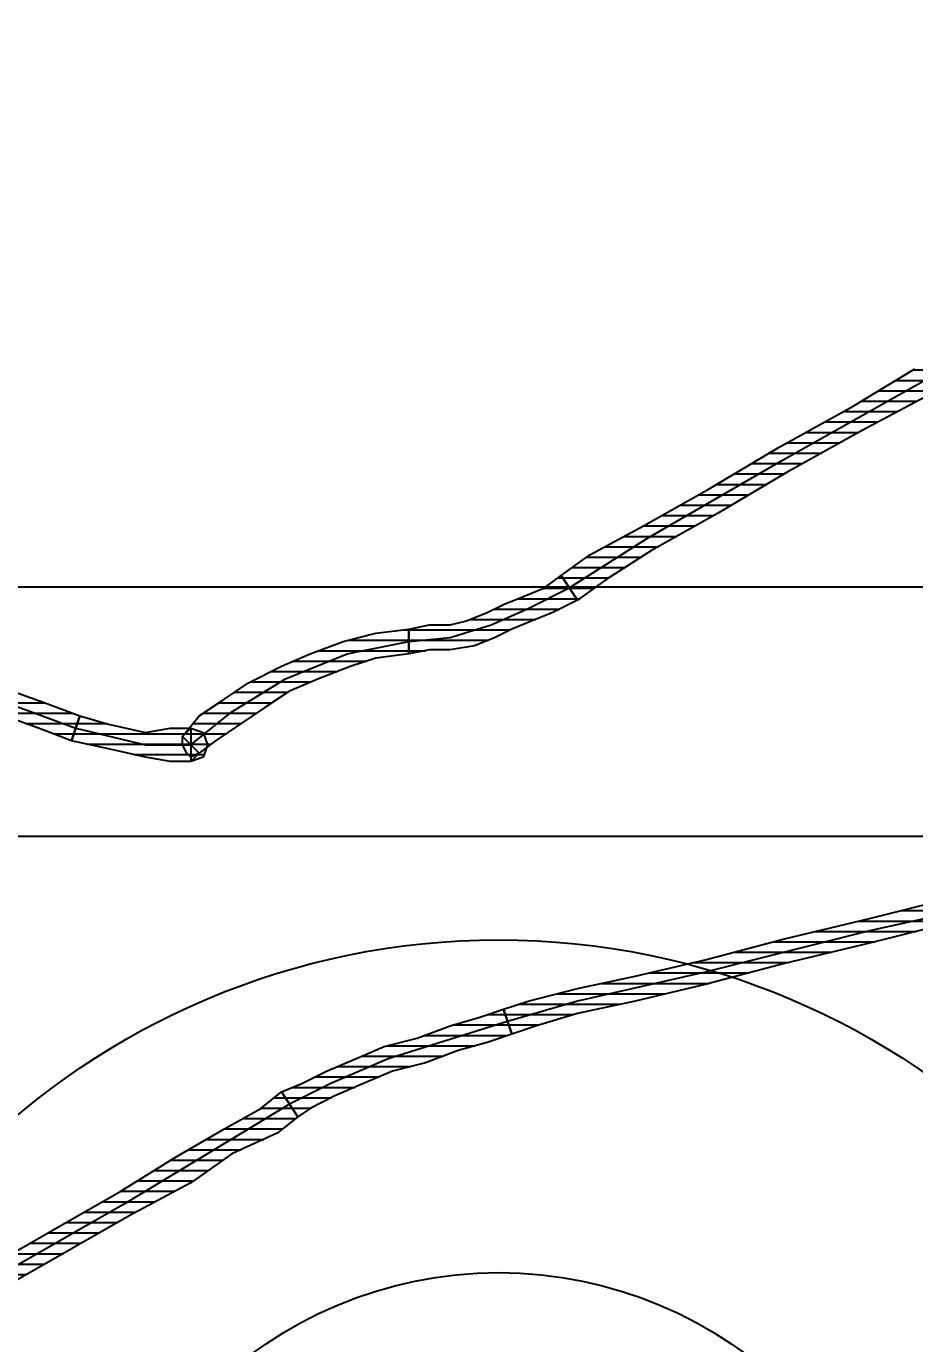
# Model space of a CAD drawing. Header units: millimetres. Extents: x 322668 to 332469, y 13187 to 20117.
# Drawn here: x 327584.56 to 327595.25, y 15774.7 to 15790.54 of the extents above; entities that cross this region are included whole.
import ezdxf

# ---------------------------------------------------------------- set-up
doc = ezdxf.new("R2010")
doc.units = ezdxf.units.MM
doc.header["$LTSCALE"] = 50
doc.header["$MEASUREMENT"] = 0
doc.header["$PDMODE"] = 3
doc.header["$PDSIZE"] = -0.5
doc.layers.get('0').update_dxf_attribs({"linetype": 'CONTINUOUS'})
doc.layers.get('DEFPOINTS').update_dxf_attribs({"linetype": 'CONTINUOUS'})
doc.layers.add('MIM_OLCU-DIS', color=1, linetype='CONTINUOUS')
doc.styles.add('OLCU', font='TSIMPLEX.SHX', dxfattribs={"width": 0.7})
doc.dimstyles.new('200-OLCU-DIŞ', dxfattribs={"dimtxt": 30, "dimasz": 10, "dimexe": 0, "dimexo": 0, "dimgap": 10, "dimtad": 1, "dimdec": 1, "dimdsep": 46, "dimtxsty": 'OLCU', "dimblk1": 'DOT', "dimblk2": 'DOT', "dimsah": 1, "dimcen": 0, "dimclrd": 7, "dimclre": 7, "dimclrt": 4, "dimadec": 0, "dimazin": 0, "dimtfac": 1, "dimtdec": 1, "dimtix": 1, "dimtmove": 2, "dimatfit": 3, "dimldrblk": 'DOT', "dimfxl": 0, "dimtolj": 1, "dimarcsym": 0})
pattern_1 = [(360, (-5108.51305, -673.59423), (1e-16, 0.125), [25])]

# ---------------------------------------------------------------- blocks, each defined once
blk = doc.blocks.new('_DOT')
at = {"color": 0, "linetype": 'ByBlock'}
blk.add_line((-0.5, 0), (-1, 0), dxfattribs=at)
at = {"color": 0, "linetype": 'ByBlock', "const_width": 0.5}
blk.add_lwpolyline([(-0.25, 0, 1), (0.25, 0, 1)], format="xyb", close=True, dxfattribs=at)
blk = doc.blocks.new('*D159')
at = {"layer": 'DEFPOINTS', "color": 0}
for p in [(329577.746, 18407.964, -57.501), (327588.544, 14892.995), (330092.587, 14892.995)]:
    blk.add_point(p, dxfattribs=at)
at = {"layer": 'MIM_OLCU-DIS', "color": 7, "lineweight": -2}
for p, q in [((330052.834, 18407.964), (330092.587, 18407.964)), ((330092.587, 18397.964), (330092.587, 14902.995)), ((330052.587, 14892.995), (330092.587, 14892.995))]:
    blk.add_line(p, q, dxfattribs=at)
at = {"layer": 'MIM_OLCU-DIS', "color": 7, "lineweight": -2, "xscale": 10, "yscale": 10, "zscale": 10}
for p, rotation in [((330092.587, 18407.964), 90), ((330092.587, 14892.995), 270)]:
    blk.add_blockref('_DOT', p, dxfattribs=dict(at, rotation=rotation))
at = {"layer": 'MIM_OLCU-DIS', "color": 4, "insert": (330067.587, 16650.479), "char_height": 30, "attachment_point": 5, "rotation": 90, "style": 'OLCU'}
blk.add_mtext('\\A1;3515', dxfattribs=at)
blk = doc.blocks.new('by')
at = {"ltscale": 30}
h = blk.add_hatch(dxfattribs=at)
h.set_pattern_fill('DC_LINES', color=256, scale=0.1, style=0)
h.set_pattern_definition(pattern_1)
edge = h.paths.add_edge_path(flags=0)
edge.add_line((6374.928, 2249.495), (6375.274, 2249.743))
edge.add_line((6375.274, 2249.743), (6375.918, 2250.091))
edge.add_line((6375.918, 2250.091), (6376.71, 2250.538))
edge.add_line((6376.71, 2250.538), (6377.551, 2251.035))
edge.add_line((6377.551, 2251.035), (6378.441, 2251.531))
edge.add_line((6378.441, 2251.531), (6379.183, 2251.978))
edge.add_line((6379.183, 2251.978), (6379.876, 2252.425))
edge.add_line((6379.876, 2252.425), (6380.371, 2252.723))
edge.add_line((6380.371, 2252.723), (6380.568, 2252.425))
edge.add_line((6380.568, 2252.425), (6380.074, 2252.127))
edge.add_line((6380.074, 2252.127), (6379.381, 2251.68))
edge.add_line((6379.381, 2251.68), (6378.54, 2251.233))
edge.add_line((6378.54, 2251.233), (6377.649, 2250.736))
edge.add_line((6377.649, 2250.736), (6376.808, 2250.24))
edge.add_line((6376.808, 2250.24), (6376.016, 2249.793))
edge.add_line((6376.016, 2249.793), (6375.472, 2249.445))
edge.add_line((6375.472, 2249.445), (6375.127, 2249.197))
h = blk.add_hatch(dxfattribs=at)
h.set_pattern_fill('DC_LINES', color=256, scale=0.1, style=0)
h.set_pattern_definition(pattern_1)
edge = h.paths.add_edge_path(flags=0)
edge.add_line((6380.321, 2252.574), (6380.568, 2252.425))
edge.add_line((6380.568, 2252.425), (6380.074, 2252.127))
edge.add_line((6380.074, 2252.127), (6379.381, 2251.68))
edge.add_line((6379.381, 2251.68), (6378.54, 2251.233))
edge.add_line((6378.54, 2251.233), (6377.649, 2250.736))
edge.add_line((6377.649, 2250.736), (6376.808, 2250.24))
edge.add_line((6376.808, 2250.24), (6376.016, 2249.793))
edge.add_line((6376.016, 2249.793), (6375.472, 2249.445))
edge.add_line((6375.472, 2249.445), (6375.127, 2249.197))
edge.add_line((6375.127, 2249.197), (6374.928, 2249.495))
edge.add_line((6374.928, 2249.495), (6375.274, 2249.743))
edge.add_line((6375.274, 2249.743), (6375.918, 2250.091))
edge.add_line((6375.918, 2250.091), (6376.71, 2250.538))
edge.add_line((6376.71, 2250.538), (6377.551, 2251.035))
edge.add_line((6377.551, 2251.035), (6378.441, 2251.531))
edge.add_line((6378.441, 2251.531), (6379.183, 2251.978))
edge.add_line((6379.183, 2251.978), (6379.876, 2252.425))
edge.add_line((6379.876, 2252.425), (6380.371, 2252.723))
edge.add_line((6380.371, 2252.723), (6380.618, 2252.574))
edge.add_line((6380.618, 2252.574), (6380.371, 2252.723))
edge.add_line((6380.371, 2252.723), (6380.519, 2252.723))
edge.add_line((6380.519, 2252.723), (6380.618, 2252.624))
edge.add_line((6380.618, 2252.624), (6380.668, 2252.525))
edge.add_line((6380.668, 2252.525), (6380.568, 2252.425))
h = blk.add_hatch(dxfattribs=at)
h.set_pattern_fill('DC_LINES', color=256, scale=0.1, style=0)
h.set_pattern_definition(pattern_1)
edge = h.paths.add_edge_path(flags=0)
edge.add_line((6375.127, 2249.197), (6374.83, 2249.048))
edge.add_line((6374.83, 2249.048), (6374.582, 2248.948))
edge.add_line((6374.582, 2248.948), (6374.335, 2248.849))
edge.add_line((6374.335, 2248.849), (6374.136, 2248.749))
edge.add_line((6374.136, 2248.749), (6373.889, 2248.65))
edge.add_line((6373.889, 2248.65), (6373.593, 2248.6))
edge.add_line((6373.593, 2248.6), (6373.345, 2248.6))
edge.add_line((6373.345, 2248.6), (6373.097, 2248.551))
edge.add_line((6373.097, 2248.551), (6373.097, 2248.849))
edge.add_line((6373.097, 2248.849), (6373.345, 2248.899))
edge.add_line((6373.345, 2248.899), (6373.593, 2248.899))
edge.add_line((6373.593, 2248.899), (6373.791, 2248.948))
edge.add_line((6373.791, 2248.948), (6374.038, 2249.048))
edge.add_line((6374.038, 2249.048), (6374.235, 2249.147))
edge.add_line((6374.235, 2249.147), (6374.483, 2249.246))
edge.add_line((6374.483, 2249.246), (6374.73, 2249.346))
edge.add_line((6374.73, 2249.346), (6374.928, 2249.495))
h = blk.add_hatch(dxfattribs=at)
h.set_pattern_fill('DC_LINES', color=256, scale=0.1, style=0)
h.set_pattern_definition(pattern_1)
edge = h.paths.add_edge_path(flags=0)
edge.add_line((6373.097, 2248.849), (6373.345, 2248.899))
edge.add_line((6373.345, 2248.899), (6373.593, 2248.899))
edge.add_line((6373.593, 2248.899), (6373.791, 2248.948))
edge.add_line((6373.791, 2248.948), (6374.038, 2249.048))
edge.add_line((6374.038, 2249.048), (6374.235, 2249.147))
edge.add_line((6374.235, 2249.147), (6374.483, 2249.246))
edge.add_line((6374.483, 2249.246), (6374.73, 2249.346))
edge.add_line((6374.73, 2249.346), (6374.928, 2249.495))
edge.add_line((6374.928, 2249.495), (6375.127, 2249.197))
edge.add_line((6375.127, 2249.197), (6374.83, 2249.048))
edge.add_line((6374.83, 2249.048), (6374.582, 2248.948))
edge.add_line((6374.582, 2248.948), (6374.335, 2248.849))
edge.add_line((6374.335, 2248.849), (6374.136, 2248.749))
edge.add_line((6374.136, 2248.749), (6373.889, 2248.65))
edge.add_line((6373.889, 2248.65), (6373.593, 2248.6))
edge.add_line((6373.593, 2248.6), (6373.345, 2248.6))
edge.add_line((6373.345, 2248.6), (6373.097, 2248.551))
h = blk.add_hatch(dxfattribs=at)
h.set_pattern_fill('DC_LINES', color=256, scale=0.1, style=0)
h.set_pattern_definition(pattern_1)
edge = h.paths.add_edge_path(flags=0)
edge.add_line((6373.097, 2248.551), (6372.702, 2248.501))
edge.add_line((6372.702, 2248.501), (6372.405, 2248.402))
edge.add_line((6372.405, 2248.402), (6372.009, 2248.253))
edge.add_line((6372.009, 2248.253), (6371.663, 2248.104))
edge.add_line((6371.663, 2248.104), (6371.366, 2247.905))
edge.add_line((6371.366, 2247.905), (6371.069, 2247.706))
edge.add_line((6371.069, 2247.706), (6370.772, 2247.508))
edge.add_line((6370.772, 2247.508), (6370.575, 2247.359))
edge.add_line((6370.575, 2247.359), (6370.377, 2247.557))
edge.add_line((6370.377, 2247.557), (6370.575, 2247.806))
edge.add_line((6370.575, 2247.806), (6370.871, 2248.004))
edge.add_line((6370.871, 2248.004), (6371.168, 2248.203))
edge.add_line((6371.168, 2248.203), (6371.564, 2248.402))
edge.add_line((6371.564, 2248.402), (6371.91, 2248.551))
edge.add_line((6371.91, 2248.551), (6372.306, 2248.7))
edge.add_line((6372.306, 2248.7), (6372.702, 2248.799))
edge.add_line((6372.702, 2248.799), (6373.097, 2248.849))
h = blk.add_hatch(dxfattribs=at)
h.set_pattern_fill('DC_LINES', color=256, scale=0.1, style=0)
h.set_pattern_definition(pattern_1)
edge = h.paths.add_edge_path(flags=0)
edge.add_line((6370.475, 2247.657), (6370.377, 2247.557))
edge.add_line((6370.377, 2247.557), (6370.575, 2247.806))
edge.add_line((6370.575, 2247.806), (6370.871, 2248.004))
edge.add_line((6370.871, 2248.004), (6371.168, 2248.203))
edge.add_line((6371.168, 2248.203), (6371.564, 2248.402))
edge.add_line((6371.564, 2248.402), (6371.91, 2248.551))
edge.add_line((6371.91, 2248.551), (6372.306, 2248.7))
edge.add_line((6372.306, 2248.7), (6372.702, 2248.799))
edge.add_line((6372.702, 2248.799), (6373.097, 2248.849))
edge.add_line((6373.097, 2248.849), (6373.097, 2248.551))
edge.add_line((6373.097, 2248.551), (6372.702, 2248.501))
edge.add_line((6372.702, 2248.501), (6372.405, 2248.402))
edge.add_line((6372.405, 2248.402), (6372.009, 2248.253))
edge.add_line((6372.009, 2248.253), (6371.663, 2248.104))
edge.add_line((6371.663, 2248.104), (6371.366, 2247.905))
edge.add_line((6371.366, 2247.905), (6371.069, 2247.706))
edge.add_line((6371.069, 2247.706), (6370.772, 2247.508))
edge.add_line((6370.772, 2247.508), (6370.575, 2247.359))
edge.add_line((6370.575, 2247.359), (6370.475, 2247.259))
edge.add_line((6370.475, 2247.259), (6370.575, 2247.359))
edge.add_line((6370.575, 2247.359), (6370.475, 2247.309))
edge.add_line((6370.475, 2247.309), (6370.426, 2247.359))
edge.add_line((6370.426, 2247.359), (6370.377, 2247.458))
edge.add_line((6370.377, 2247.458), (6370.377, 2247.557))
h = blk.add_hatch(dxfattribs=at)
h.set_pattern_fill('DC_LINES', color=256, scale=0.1, style=0)
h.set_pattern_definition(pattern_1)
edge = h.paths.add_edge_path(flags=0)
edge.add_line((6364.836, 2248.352), (6364.736, 2248.352))
edge.add_line((6364.736, 2248.352), (6365.231, 2248.501))
edge.add_line((6365.231, 2248.501), (6365.726, 2248.6))
edge.add_line((6365.726, 2248.6), (6366.32, 2248.501))
edge.add_line((6366.32, 2248.501), (6366.963, 2248.451))
edge.add_line((6366.963, 2248.451), (6367.556, 2248.302))
edge.add_line((6367.556, 2248.302), (6368.2, 2248.153))
edge.add_line((6368.2, 2248.153), (6368.744, 2247.955))
edge.add_line((6368.744, 2247.955), (6369.139, 2247.806))
edge.add_line((6369.139, 2247.806), (6369.041, 2247.508))
edge.add_line((6369.041, 2247.508), (6368.645, 2247.657))
edge.add_line((6368.645, 2247.657), (6368.1, 2247.855))
edge.add_line((6368.1, 2247.855), (6367.556, 2248.004))
edge.add_line((6367.556, 2248.004), (6366.963, 2248.153))
edge.add_line((6366.963, 2248.153), (6366.32, 2248.203))
edge.add_line((6366.32, 2248.203), (6365.726, 2248.203))
edge.add_line((6365.726, 2248.203), (6365.231, 2248.203))
edge.add_line((6365.231, 2248.203), (6364.934, 2248.054))
edge.add_line((6364.934, 2248.054), (6364.836, 2248.054))
edge.add_line((6364.836, 2248.054), (6364.934, 2248.054))
edge.add_line((6364.934, 2248.054), (6364.786, 2248.054))
edge.add_line((6364.786, 2248.054), (6364.687, 2248.104))
edge.add_line((6364.687, 2248.104), (6364.637, 2248.253))
edge.add_line((6364.637, 2248.253), (6364.736, 2248.352))
h = blk.add_hatch(dxfattribs=at)
h.set_pattern_fill('DC_LINES', color=256, scale=0.1, style=0)
h.set_pattern_definition(pattern_1)
edge = h.paths.add_edge_path(flags=0)
edge.add_line((6369.041, 2247.508), (6368.645, 2247.657))
edge.add_line((6368.645, 2247.657), (6368.1, 2247.855))
edge.add_line((6368.1, 2247.855), (6367.556, 2248.004))
edge.add_line((6367.556, 2248.004), (6366.963, 2248.153))
edge.add_line((6366.963, 2248.153), (6366.32, 2248.203))
edge.add_line((6366.32, 2248.203), (6365.726, 2248.203))
edge.add_line((6365.726, 2248.203), (6365.231, 2248.203))
edge.add_line((6365.231, 2248.203), (6364.934, 2248.054))
edge.add_line((6364.934, 2248.054), (6364.736, 2248.352))
edge.add_line((6364.736, 2248.352), (6365.231, 2248.501))
edge.add_line((6365.231, 2248.501), (6365.726, 2248.6))
edge.add_line((6365.726, 2248.6), (6366.32, 2248.501))
edge.add_line((6366.32, 2248.501), (6366.963, 2248.451))
edge.add_line((6366.963, 2248.451), (6367.556, 2248.302))
edge.add_line((6367.556, 2248.302), (6368.2, 2248.153))
edge.add_line((6368.2, 2248.153), (6368.744, 2247.955))
edge.add_line((6368.744, 2247.955), (6369.139, 2247.806))
h = blk.add_hatch(dxfattribs=at)
h.set_pattern_fill('DC_LINES', color=256, scale=0.1, style=0)
h.set_pattern_definition(pattern_1)
edge = h.paths.add_edge_path(flags=0)
edge.add_line((6370.575, 2247.359), (6370.475, 2247.259))
edge.add_line((6370.475, 2247.259), (6370.228, 2247.259))
edge.add_line((6370.228, 2247.259), (6369.931, 2247.309))
edge.add_line((6369.931, 2247.309), (6369.486, 2247.408))
edge.add_line((6369.486, 2247.408), (6369.041, 2247.508))
edge.add_line((6369.041, 2247.508), (6369.139, 2247.806))
edge.add_line((6369.139, 2247.806), (6369.486, 2247.706))
edge.add_line((6369.486, 2247.706), (6369.931, 2247.607))
edge.add_line((6369.931, 2247.607), (6370.228, 2247.657))
edge.add_line((6370.228, 2247.657), (6370.475, 2247.657))
edge.add_line((6370.475, 2247.657), (6370.377, 2247.557))
edge.add_line((6370.377, 2247.557), (6370.475, 2247.657))
edge.add_line((6370.475, 2247.657), (6370.624, 2247.607))
edge.add_line((6370.624, 2247.607), (6370.674, 2247.458))
edge.add_line((6370.674, 2247.458), (6370.624, 2247.309))
edge.add_line((6370.624, 2247.309), (6370.475, 2247.259))
h = blk.add_hatch(dxfattribs=at)
h.set_pattern_fill('DC_LINES', color=256, scale=0.1, style=0)
h.set_pattern_definition(pattern_1)
edge = h.paths.add_edge_path(flags=0)
edge.add_line((6369.139, 2247.806), (6369.486, 2247.706))
edge.add_line((6369.486, 2247.706), (6369.931, 2247.607))
edge.add_line((6369.931, 2247.607), (6370.228, 2247.657))
edge.add_line((6370.228, 2247.657), (6370.475, 2247.657))
edge.add_line((6370.475, 2247.657), (6370.475, 2247.259))
edge.add_line((6370.475, 2247.259), (6370.228, 2247.259))
edge.add_line((6370.228, 2247.259), (6369.931, 2247.309))
edge.add_line((6369.931, 2247.309), (6369.486, 2247.408))
edge.add_line((6369.486, 2247.408), (6369.041, 2247.508))
h = blk.add_hatch(dxfattribs=at)
h.set_pattern_fill('DC_LINES', color=256, scale=0.1, style=0)
h.set_pattern_definition(pattern_1)
edge = h.paths.add_edge_path(flags=0)
edge.add_line((6374.235, 2244.279), (6374.532, 2244.378))
edge.add_line((6374.532, 2244.378), (6375.127, 2244.527))
edge.add_line((6375.127, 2244.527), (6375.819, 2244.676))
edge.add_line((6375.819, 2244.676), (6376.66, 2244.875))
edge.add_line((6376.66, 2244.875), (6377.6, 2245.123))
edge.add_line((6377.6, 2245.123), (6378.638, 2245.372))
edge.add_line((6378.638, 2245.372), (6379.629, 2245.62))
edge.add_line((6379.629, 2245.62), (6380.668, 2245.819))
edge.add_line((6380.668, 2245.819), (6380.668, 2245.521))
edge.add_line((6380.668, 2245.521), (6379.629, 2245.322))
edge.add_line((6379.629, 2245.322), (6378.638, 2245.074))
edge.add_line((6378.638, 2245.074), (6377.6, 2244.825))
edge.add_line((6377.6, 2244.825), (6376.66, 2244.577))
edge.add_line((6376.66, 2244.577), (6375.819, 2244.378))
edge.add_line((6375.819, 2244.378), (6375.127, 2244.229))
edge.add_line((6375.127, 2244.229), (6374.632, 2244.08))
edge.add_line((6374.632, 2244.08), (6374.335, 2243.981))
h = blk.add_hatch(dxfattribs=at)
h.set_pattern_fill('DC_LINES', color=256, scale=0.1, style=0)
h.set_pattern_definition(pattern_1)
edge = h.paths.add_edge_path(flags=0)
edge.add_line((6371.564, 2243.285), (6371.811, 2243.385))
edge.add_line((6371.811, 2243.385), (6372.108, 2243.534))
edge.add_line((6372.108, 2243.534), (6372.455, 2243.683))
edge.add_line((6372.455, 2243.683), (6372.801, 2243.832))
edge.add_line((6372.801, 2243.832), (6373.197, 2243.931))
edge.add_line((6373.197, 2243.931), (6373.593, 2244.08))
edge.add_line((6373.593, 2244.08), (6373.939, 2244.179))
edge.add_line((6373.939, 2244.179), (6374.235, 2244.279))
edge.add_line((6374.235, 2244.279), (6374.335, 2243.981))
edge.add_line((6374.335, 2243.981), (6374.038, 2243.881))
edge.add_line((6374.038, 2243.881), (6373.691, 2243.782))
edge.add_line((6373.691, 2243.782), (6373.296, 2243.633))
edge.add_line((6373.296, 2243.633), (6372.9, 2243.534))
edge.add_line((6372.9, 2243.534), (6372.553, 2243.385))
edge.add_line((6372.553, 2243.385), (6372.207, 2243.236))
edge.add_line((6372.207, 2243.236), (6371.91, 2243.087))
edge.add_line((6371.91, 2243.087), (6371.761, 2242.987))
h = blk.add_hatch(dxfattribs=at)
h.set_pattern_fill('DC_LINES', color=256, scale=0.1, style=0)
h.set_pattern_definition(pattern_1)
edge = h.paths.add_edge_path(flags=0)
edge.add_line((6367.012, 2240.702), (6367.556, 2240.951))
edge.add_line((6367.556, 2240.951), (6368.249, 2241.298))
edge.add_line((6368.249, 2241.298), (6368.942, 2241.696))
edge.add_line((6368.942, 2241.696), (6369.634, 2242.093))
edge.add_line((6369.634, 2242.093), (6370.278, 2242.491))
edge.add_line((6370.278, 2242.491), (6370.871, 2242.838))
edge.add_line((6370.871, 2242.838), (6371.316, 2243.087))
edge.add_line((6371.316, 2243.087), (6371.564, 2243.285))
edge.add_line((6371.564, 2243.285), (6371.761, 2242.987))
edge.add_line((6371.761, 2242.987), (6371.514, 2242.789))
edge.add_line((6371.514, 2242.789), (6370.97, 2242.54))
edge.add_line((6370.97, 2242.54), (6370.475, 2242.192))
edge.add_line((6370.475, 2242.192), (6369.733, 2241.795))
edge.add_line((6369.733, 2241.795), (6369.041, 2241.398))
edge.add_line((6369.041, 2241.398), (6368.348, 2241))
edge.add_line((6368.348, 2241), (6367.655, 2240.653))
edge.add_line((6367.655, 2240.653), (6367.111, 2240.404))
for p, q in [((6378.441, 2251.531, -4.505), (6379.183, 2251.978, -4.505)), ((6378.441, 2251.531, -4.505), (6379.183, 2251.978, -4.505)), ((6377.6, 2250.885, -4.505), (6379.282, 2251.829, -4.505)), ((6379.381, 2251.68, -4.505), (6378.54, 2251.233, -4.505)), ((6379.381, 2251.68, -4.505), (6378.54, 2251.233, -4.505)), ((6377.551, 2251.035, -4.505), (6378.441, 2251.531, -4.505)), ((6377.551, 2251.035, -4.505), (6378.441, 2251.531, -4.505)), ((6378.54, 2251.233, -4.505), (6377.649, 2250.736, -4.505)), ((6378.54, 2251.233, -4.505), (6377.649, 2250.736, -4.505)), ((6376.71, 2250.538, -4.505), (6377.551, 2251.035, -4.505)), ((6376.71, 2250.538, -4.505), (6377.551, 2251.035, -4.505)), ((6375.968, 2249.942, -4.505), (6377.6, 2250.885, -4.505)), ((6377.649, 2250.736, -4.505), (6376.808, 2250.24, -4.505)), ((6377.649, 2250.736, -4.505), (6376.808, 2250.24, -4.505)), ((6375.918, 2250.091, -4.505), (6376.71, 2250.538, -4.505)), ((6375.918, 2250.091, -4.505), (6376.71, 2250.538, -4.505)), ((6376.808, 2250.24, -4.505), (6376.016, 2249.793, -4.505)), ((6376.808, 2250.24, -4.505), (6376.016, 2249.793, -4.505)), ((6375.274, 2249.743, -4.505), (6375.918, 2250.091, -4.505)), ((6375.274, 2249.743, -4.505), (6375.918, 2250.091, -4.505)), ((6375.027, 2249.346, -4.505), (6375.968, 2249.942, -4.505)), ((6374.928, 2249.495, -4.505), (6375.274, 2249.743, -4.505)), ((6374.928, 2249.495, -4.505), (6375.274, 2249.743, -4.505)), ((6376.016, 2249.793, -4.505), (6375.472, 2249.445, -4.505)), ((6376.016, 2249.793, -4.505), (6375.472, 2249.445, -4.505)), ((6374.483, 2249.246, -4.505), (6374.73, 2249.346, -4.505)), ((6374.483, 2249.246, -4.505), (6374.73, 2249.346, -4.505)), ((6374.532, 2249.097, -4.505), (6375.027, 2249.346, -4.505)), ((6374.73, 2249.346, -4.505), (6374.928, 2249.495, -4.505)), ((6374.73, 2249.346, -4.505), (6374.928, 2249.495, -4.505)), ((6375.127, 2249.197, -4.505), (6374.928, 2249.495, -4.505)), ((6374.928, 2249.495, -4.505), (6374.928, 2249.495, -4.505)), ((6375.127, 2249.197, -4.505), (6374.928, 2249.495, -4.505)), ((6374.928, 2249.495, -4.505), (6374.928, 2249.495, -4.505)), ((6374.928, 2249.495, -4.505), (6374.928, 2249.495, -4.505)), ((6374.928, 2249.495, -4.505), (6375.127, 2249.197, -4.505)), ((6374.928, 2249.495, -4.505), (6375.127, 2249.197, -4.505)), ((6375.472, 2249.445, -4.505), (6375.127, 2249.197, -4.505)), ((6375.472, 2249.445, -4.505), (6375.127, 2249.197, -4.505)), ((6374.235, 2249.147, -4.505), (6374.483, 2249.246, -4.505)), ((6374.235, 2249.147, -4.505), (6374.483, 2249.246, -4.505)), ((6375.127, 2249.197, -4.505), (6374.83, 2249.048, -4.505)), ((6375.127, 2249.197, -4.505), (6374.83, 2249.048, -4.505)), ((6375.127, 2249.197, -4.505), (6375.127, 2249.197, -4.505)), ((6375.127, 2249.197, -4.505), (6375.127, 2249.197, -4.505)), ((6375.127, 2249.197, -4.505), (6375.127, 2249.197, -4.505)), ((6373.791, 2248.948, -4.505), (6374.038, 2249.048, -4.505)), ((6373.791, 2248.948, -4.505), (6374.038, 2249.048, -4.505)), ((6374.038, 2249.048, -4.505), (6374.235, 2249.147, -4.505)), ((6374.038, 2249.048, -4.505), (6374.235, 2249.147, -4.505)), ((6374.088, 2248.899, -4.505), (6374.532, 2249.097, -4.505)), ((6374.83, 2249.048, -4.505), (6374.582, 2248.948, -4.505)), ((6374.83, 2249.048, -4.505), (6374.582, 2248.948, -4.505)), ((6373.097, 2248.849, -4.505), (6373.345, 2248.899, -4.505)), ((6373.097, 2248.849, -4.505), (6373.345, 2248.899, -4.505)), ((6373.345, 2248.899, -4.505), (6373.593, 2248.899, -4.505)), ((6373.345, 2248.899, -4.505), (6373.593, 2248.899, -4.505)), ((6373.593, 2248.899, -4.505), (6373.791, 2248.948, -4.505)), ((6373.593, 2248.899, -4.505), (6373.791, 2248.948, -4.505)), ((6373.593, 2248.749, -4.505), (6374.088, 2248.899, -4.505)), ((6374.582, 2248.948, -4.505), (6374.335, 2248.849, -4.505)), ((6374.582, 2248.948, -4.505), (6374.335, 2248.849, -4.505)), ((6372.306, 2248.7, -4.505), (6372.702, 2248.799, -4.505)), ((6372.306, 2248.7, -4.505), (6372.702, 2248.799, -4.505)), ((6372.702, 2248.799, -4.505), (6373.097, 2248.849, -4.505)), ((6372.702, 2248.799, -4.505), (6373.097, 2248.849, -4.505)), ((6373.097, 2248.849, -4.505), (6373.097, 2248.849, -4.505)), ((6373.097, 2248.849, -4.505), (6373.097, 2248.551, -4.505)), ((6373.097, 2248.849, -4.505), (6373.097, 2248.551, -4.505)), ((6373.097, 2248.551, -4.505), (6373.097, 2248.849, -4.505)), ((6373.097, 2248.849, -4.505), (6373.097, 2248.849, -4.505)), ((6373.097, 2248.551, -4.505), (6373.097, 2248.849, -4.505)), ((6373.097, 2248.849, -4.505), (6373.097, 2248.849, -4.505)), ((6373.097, 2248.7, -4.505), (6373.593, 2248.749, -4.505)), ((6374.136, 2248.749, -4.505), (6373.889, 2248.65, -4.505)), ((6374.136, 2248.749, -4.505), (6373.889, 2248.65, -4.505)), ((6374.335, 2248.849, -4.505), (6374.136, 2248.749, -4.505)), ((6374.335, 2248.849, -4.505), (6374.136, 2248.749, -4.505)), ((6371.564, 2248.402, -4.505), (6371.91, 2248.551, -4.505)), ((6371.564, 2248.402, -4.505), (6371.91, 2248.551, -4.505)), ((6371.613, 2248.253, -4.505), (6372.355, 2248.551, -4.505)), ((6371.91, 2248.551, -4.505), (6372.306, 2248.7, -4.505)), ((6371.91, 2248.551, -4.505), (6372.306, 2248.7, -4.505)), ((6372.355, 2248.551, -4.505), (6373.097, 2248.7, -4.505)), ((6373.097, 2248.551, -4.505), (6372.702, 2248.501, -4.505)), ((6373.097, 2248.551, -4.505), (6372.702, 2248.501, -4.505)), ((6373.345, 2248.6, -4.505), (6373.097, 2248.551, -4.505)), ((6373.345, 2248.6, -4.505), (6373.097, 2248.551, -4.505)), ((6373.097, 2248.551, -4.505), (6373.097, 2248.551, -4.505)), ((6373.097, 2248.551, -4.505), (6373.097, 2248.551, -4.505)), ((6373.097, 2248.551, -4.505), (6373.097, 2248.551, -4.505)), ((6373.593, 2248.6, -4.505), (6373.345, 2248.6, -4.505)), ((6373.593, 2248.6, -4.505), (6373.345, 2248.6, -4.505)), ((6373.889, 2248.65, -4.505), (6373.593, 2248.6, -4.505)), ((6373.889, 2248.65, -4.505), (6373.593, 2248.6, -4.505)), ((6371.168, 2248.203, -4.505), (6371.564, 2248.402, -4.505)), ((6371.168, 2248.203, -4.505), (6371.564, 2248.402, -4.505)), ((6372.405, 2248.402, -4.505), (6372.009, 2248.253, -4.505)), ((6372.405, 2248.402, -4.505), (6372.009, 2248.253, -4.505)), ((6372.702, 2248.501, -4.505), (6372.405, 2248.402, -4.505)), ((6372.702, 2248.501, -4.505), (6372.405, 2248.402, -4.505)), ((6370.97, 2247.855, -4.505), (6371.613, 2248.253, -4.505)), ((6372.009, 2248.253, -4.505), (6371.663, 2248.104, -4.505)), ((6372.009, 2248.253, -4.505), (6371.663, 2248.104, -4.505)), ((6368.2, 2248.153, -4.505), (6368.744, 2247.955, -4.505)), ((6368.2, 2248.153, -4.505), (6368.744, 2247.955, -4.505)), ((6370.871, 2248.004, -4.505), (6371.168, 2248.203, -4.505)), ((6370.871, 2248.004, -4.505), (6371.168, 2248.203, -4.505)), ((6371.663, 2248.104, -4.505), (6371.366, 2247.905, -4.505)), ((6371.663, 2248.104, -4.505), (6371.366, 2247.905, -4.505)), ((6368.15, 2248.004, -4.505), (6369.091, 2247.657, -4.505)), ((6368.744, 2247.955, -4.505), (6369.139, 2247.806, -4.505)), ((6368.744, 2247.955, -4.505), (6369.139, 2247.806, -4.505)), ((6370.575, 2247.806, -4.505), (6370.871, 2248.004, -4.505)), ((6370.575, 2247.806, -4.505), (6370.871, 2248.004, -4.505)), ((6368.645, 2247.657, -4.505), (6368.1, 2247.855, -4.505)), ((6368.645, 2247.657, -4.505), (6368.1, 2247.855, -4.505)), ((6369.139, 2247.806, -4.505), (6369.041, 2247.508, -4.505)), ((6369.139, 2247.806, -4.505), (6369.041, 2247.508, -4.505)), ((6369.041, 2247.508, -4.505), (6369.139, 2247.806, -4.505)), ((6369.041, 2247.508, -4.505), (6369.139, 2247.806, -4.505)), ((6369.139, 2247.806, -4.505), (6369.139, 2247.806, -4.505)), ((6369.139, 2247.806, -4.505), (6369.486, 2247.706, -4.505)), ((6369.139, 2247.806, -4.505), (6369.139, 2247.806, -4.505)), ((6369.139, 2247.806, -4.505), (6369.486, 2247.706, -4.505)), ((6369.139, 2247.806, -4.505), (6369.139, 2247.806, -4.505)), ((6370.377, 2247.557, -4.505), (6370.575, 2247.806, -4.505)), ((6370.377, 2247.557, -4.505), (6370.575, 2247.806, -4.505)), ((6370.475, 2247.458, -4.505), (6370.97, 2247.855, -4.505)), ((6371.366, 2247.905, -4.505), (6371.069, 2247.706, -4.505)), ((6371.366, 2247.905, -4.505), (6371.069, 2247.706, -4.505)), ((6369.041, 2247.508, -4.505), (6368.645, 2247.657, -4.505)), ((6369.041, 2247.508, -4.505), (6368.645, 2247.657, -4.505)), ((6369.091, 2247.657, -4.505), (6369.931, 2247.458, -4.505)), ((6369.486, 2247.706, -4.505), (6369.931, 2247.607, -4.505)), ((6369.486, 2247.706, -4.505), (6369.931, 2247.607, -4.505)), ((6369.931, 2247.607, -4.505), (6370.228, 2247.657, -4.505)), ((6369.931, 2247.607, -4.505), (6370.228, 2247.657, -4.505)), ((6370.228, 2247.657, -4.505), (6370.475, 2247.657, -4.505)), ((6370.228, 2247.657, -4.505), (6370.475, 2247.657, -4.505)), ((6370.475, 2247.657, -4.505), (6370.377, 2247.557, -4.505)), ((6370.377, 2247.557, -4.505), (6370.475, 2247.657, -4.505)), ((6370.475, 2247.657, -4.505), (6370.377, 2247.557, -4.505)), ((6370.377, 2247.557, -4.505), (6370.475, 2247.657, -4.505)), ((6370.475, 2247.657, -4.505), (6370.475, 2247.657, -4.505)), ((6370.475, 2247.657, -4.505), (6370.624, 2247.607, -4.505)), ((6370.475, 2247.657, -4.505), (6370.475, 2247.259, -4.505)), ((6370.624, 2247.607, -4.505), (6370.674, 2247.458, -4.505)), ((6371.069, 2247.706, -4.505), (6370.772, 2247.508, -4.505)), ((6371.069, 2247.706, -4.505), (6370.772, 2247.508, -4.505)), ((6369.041, 2247.508, -4.505), (6369.041, 2247.508, -4.505)), ((6369.041, 2247.508, -4.505), (6369.041, 2247.508, -4.505)), ((6369.486, 2247.408, -4.505), (6369.041, 2247.508, -4.505)), ((6369.486, 2247.408, -4.505), (6369.041, 2247.508, -4.505)), ((6369.041, 2247.508, -4.505), (6369.041, 2247.508, -4.505)), ((6369.931, 2247.458, -4.505), (6370.475, 2247.458, -4.505)), ((6370.575, 2247.359, -4.505), (6370.377, 2247.557, -4.505)), ((6370.377, 2247.458, -4.505), (6370.377, 2247.557, -4.505)), ((6370.426, 2247.359, -4.505), (6370.377, 2247.458, -4.505)), ((6370.772, 2247.508, -4.505), (6370.575, 2247.359, -4.505)), ((6370.772, 2247.508, -4.505), (6370.575, 2247.359, -4.505)), ((6370.674, 2247.458, -4.505), (6370.624, 2247.309, -4.505)), ((6369.931, 2247.309, -4.505), (6369.486, 2247.408, -4.505)), ((6369.931, 2247.309, -4.505), (6369.486, 2247.408, -4.505)), ((6370.228, 2247.259, -4.505), (6369.931, 2247.309, -4.505)), ((6370.228, 2247.259, -4.505), (6369.931, 2247.309, -4.505)), ((6370.475, 2247.309, -4.505), (6370.426, 2247.359, -4.505)), ((6370.575, 2247.359, -4.505), (6370.475, 2247.259, -4.505)), ((6370.475, 2247.259, -4.505), (6370.575, 2247.359, -4.505)), ((6370.575, 2247.359, -4.505), (6370.475, 2247.309, -4.505)), ((6370.575, 2247.359, -4.505), (6370.475, 2247.259, -4.505)), ((6370.475, 2247.259, -4.505), (6370.575, 2247.359, -4.505)), ((6370.624, 2247.309, -4.505), (6370.475, 2247.259, -4.505)), ((6370.575, 2247.359, -4.505), (6370.575, 2247.359, -4.505)), ((6370.475, 2247.259, -4.505), (6370.228, 2247.259, -4.505)), ((6370.475, 2247.259, -4.505), (6370.228, 2247.259, -4.505)), ((6380.668, 2245.67, -4.505), (6378.638, 2245.223, -4.505)), ((6378.638, 2245.372, -4.505), (6379.629, 2245.62, -4.505)), ((6378.638, 2245.223, -4.505), (6376.66, 2244.726, -4.505)), ((6377.6, 2245.123, -4.505), (6378.638, 2245.372, -4.505)), ((6379.629, 2245.322, -4.505), (6378.638, 2245.074, -4.505)), ((6376.66, 2244.875, -4.505), (6377.6, 2245.123, -4.505)), ((6378.638, 2245.074, -4.505), (6377.6, 2244.825, -4.505)), ((6375.819, 2244.676, -4.505), (6376.66, 2244.875, -4.505)), ((6377.6, 2244.825, -4.505), (6376.66, 2244.577, -4.505)), ((6376.66, 2244.726, -4.505), (6375.127, 2244.378, -4.505)), ((6375.127, 2244.527, -4.505), (6375.819, 2244.676, -4.505)), ((6374.532, 2244.378, -4.505), (6375.127, 2244.527, -4.505)), ((6376.66, 2244.577, -4.505), (6375.819, 2244.378, -4.505)), ((6373.939, 2244.179, -4.505), (6374.235, 2244.279, -4.505)), ((6374.235, 2244.279, -4.505), (6374.532, 2244.378, -4.505)), ((6374.235, 2244.279, -4.505), (6374.335, 2243.981, -4.505)), ((6374.235, 2244.279, -4.505), (6374.235, 2244.279, -4.505)), ((6374.335, 2243.981, -4.505), (6374.235, 2244.279, -4.505)), ((6374.235, 2244.279, -4.505), (6374.235, 2244.279, -4.505)), ((6375.127, 2244.378, -4.505), (6374.285, 2244.13, -4.505)), ((6375.819, 2244.378, -4.505), (6375.127, 2244.229, -4.505)), ((6373.593, 2244.08, -4.505), (6373.939, 2244.179, -4.505)), ((6374.285, 2244.13, -4.505), (6373.642, 2243.931, -4.505)), ((6375.127, 2244.229, -4.505), (6374.632, 2244.08, -4.505)), ((6373.197, 2243.931, -4.505), (6373.593, 2244.08, -4.505)), ((6374.335, 2243.981, -4.505), (6374.038, 2243.881, -4.505)), ((6374.632, 2244.08, -4.505), (6374.335, 2243.981, -4.505)), ((6374.335, 2243.981, -4.505), (6374.335, 2243.981, -4.505)), ((6372.455, 2243.683, -4.505), (6372.801, 2243.832, -4.505)), ((6372.801, 2243.832, -4.505), (6373.197, 2243.931, -4.505)), ((6373.642, 2243.931, -4.505), (6372.85, 2243.683, -4.505)), ((6374.038, 2243.881, -4.505), (6373.691, 2243.782, -4.505)), ((6372.108, 2243.534, -4.505), (6372.455, 2243.683, -4.505)), ((6372.85, 2243.683, -4.505), (6372.158, 2243.385, -4.505)), ((6373.691, 2243.782, -4.505), (6373.296, 2243.633, -4.505)), ((6371.811, 2243.385, -4.505), (6372.108, 2243.534, -4.505)), ((6372.9, 2243.534, -4.505), (6372.553, 2243.385, -4.505)), ((6373.296, 2243.633, -4.505), (6372.9, 2243.534, -4.505)), ((6371.564, 2243.285, -4.505), (6371.811, 2243.385, -4.505)), ((6372.158, 2243.385, -4.505), (6371.663, 2243.136, -4.505)), ((6372.553, 2243.385, -4.505), (6372.207, 2243.236, -4.505)), ((6371.316, 2243.087, -4.505), (6371.564, 2243.285, -4.505)), ((6371.564, 2243.285, -4.505), (6371.761, 2242.987, -4.505)), ((6371.564, 2243.285, -4.505), (6371.564, 2243.285, -4.505)), ((6371.761, 2242.987, -4.505), (6371.564, 2243.285, -4.505)), ((6371.564, 2243.285, -4.505), (6371.564, 2243.285, -4.505)), ((6372.207, 2243.236, -4.505), (6371.91, 2243.087, -4.505)), ((6370.871, 2242.838, -4.505), (6371.316, 2243.087, -4.505)), ((6371.663, 2243.136, -4.505), (6370.921, 2242.689, -4.505)), ((6371.91, 2243.087, -4.505), (6371.761, 2242.987, -4.505)), ((6371.761, 2242.987, -4.505), (6371.514, 2242.789, -4.505)), ((6371.761, 2242.987, -4.505), (6371.761, 2242.987, -4.505)), ((6370.921, 2242.689, -4.505), (6369.684, 2241.944, -4.505)), ((6370.278, 2242.491, -4.505), (6370.871, 2242.838, -4.505)), ((6371.514, 2242.789, -4.505), (6370.97, 2242.54, -4.505)), ((6370.97, 2242.54, -4.505), (6370.475, 2242.192, -4.505)), ((6369.634, 2242.093, -4.505), (6370.278, 2242.491, -4.505)), ((6368.942, 2241.696, -4.505), (6369.634, 2242.093, -4.505)), ((6370.475, 2242.192, -4.505), (6369.733, 2241.795, -4.505)), ((6369.684, 2241.944, -4.505), (6368.299, 2241.149, -4.505)), ((6369.733, 2241.795, -4.505), (6369.041, 2241.398, -4.505)), ((6368.249, 2241.298, -4.505), (6368.942, 2241.696, -4.505)), ((6369.041, 2241.398, -4.505), (6368.348, 2241, -4.505))]:
    blk.add_line(p, q, dxfattribs=at)
at = {"ltscale": 30, "elevation": -4.505}
blk.add_lwpolyline([(6387.358, 2196.359), (6350.358, 2196.359), (6350.358, 2249.359), (6387.358, 2249.359)], close=True, dxfattribs=at)
blk.add_lwpolyline([(6379.358, 2199.359), (6358.358, 2199.359, -0.414214), (6353.358, 2204.359), (6353.358, 2241.359, -0.414214), (6358.358, 2246.359), (6379.358, 2246.359, -0.414214), (6384.358, 2241.359), (6384.358, 2204.359, -0.414214)], format="xyb", close=True, dxfattribs=at)
at = {"ltscale": 30}
for radius in [9, 5]:
    blk.add_circle((6374.178, 2236.112, -4.505), radius, dxfattribs=at)

msp = doc.modelspace()

# ---------------------------------------------------------------- block references
msp.add_blockref('by', (321216.067, 13534.441, 4.505))

# ---------------------------------------------------------------- dimensions: what is measured, and where the dimension line sits
at = {"layer": 'MIM_OLCU-DIS', "color": 22}
dim = msp.add_linear_dim(base=(330092.587, 14892.995), p1=(329577.746, 18407.964, -57.501), p2=(327588.544, 14892.995), angle=270, dimstyle='200-OLCU-DIŞ', dxfattribs=at)
dim.commit()
dim.dimension.update_dxf_attribs({"geometry": '*D159', "text_midpoint": (330067.587, 16650.479)})

doc.saveas('drawing.dxf')
